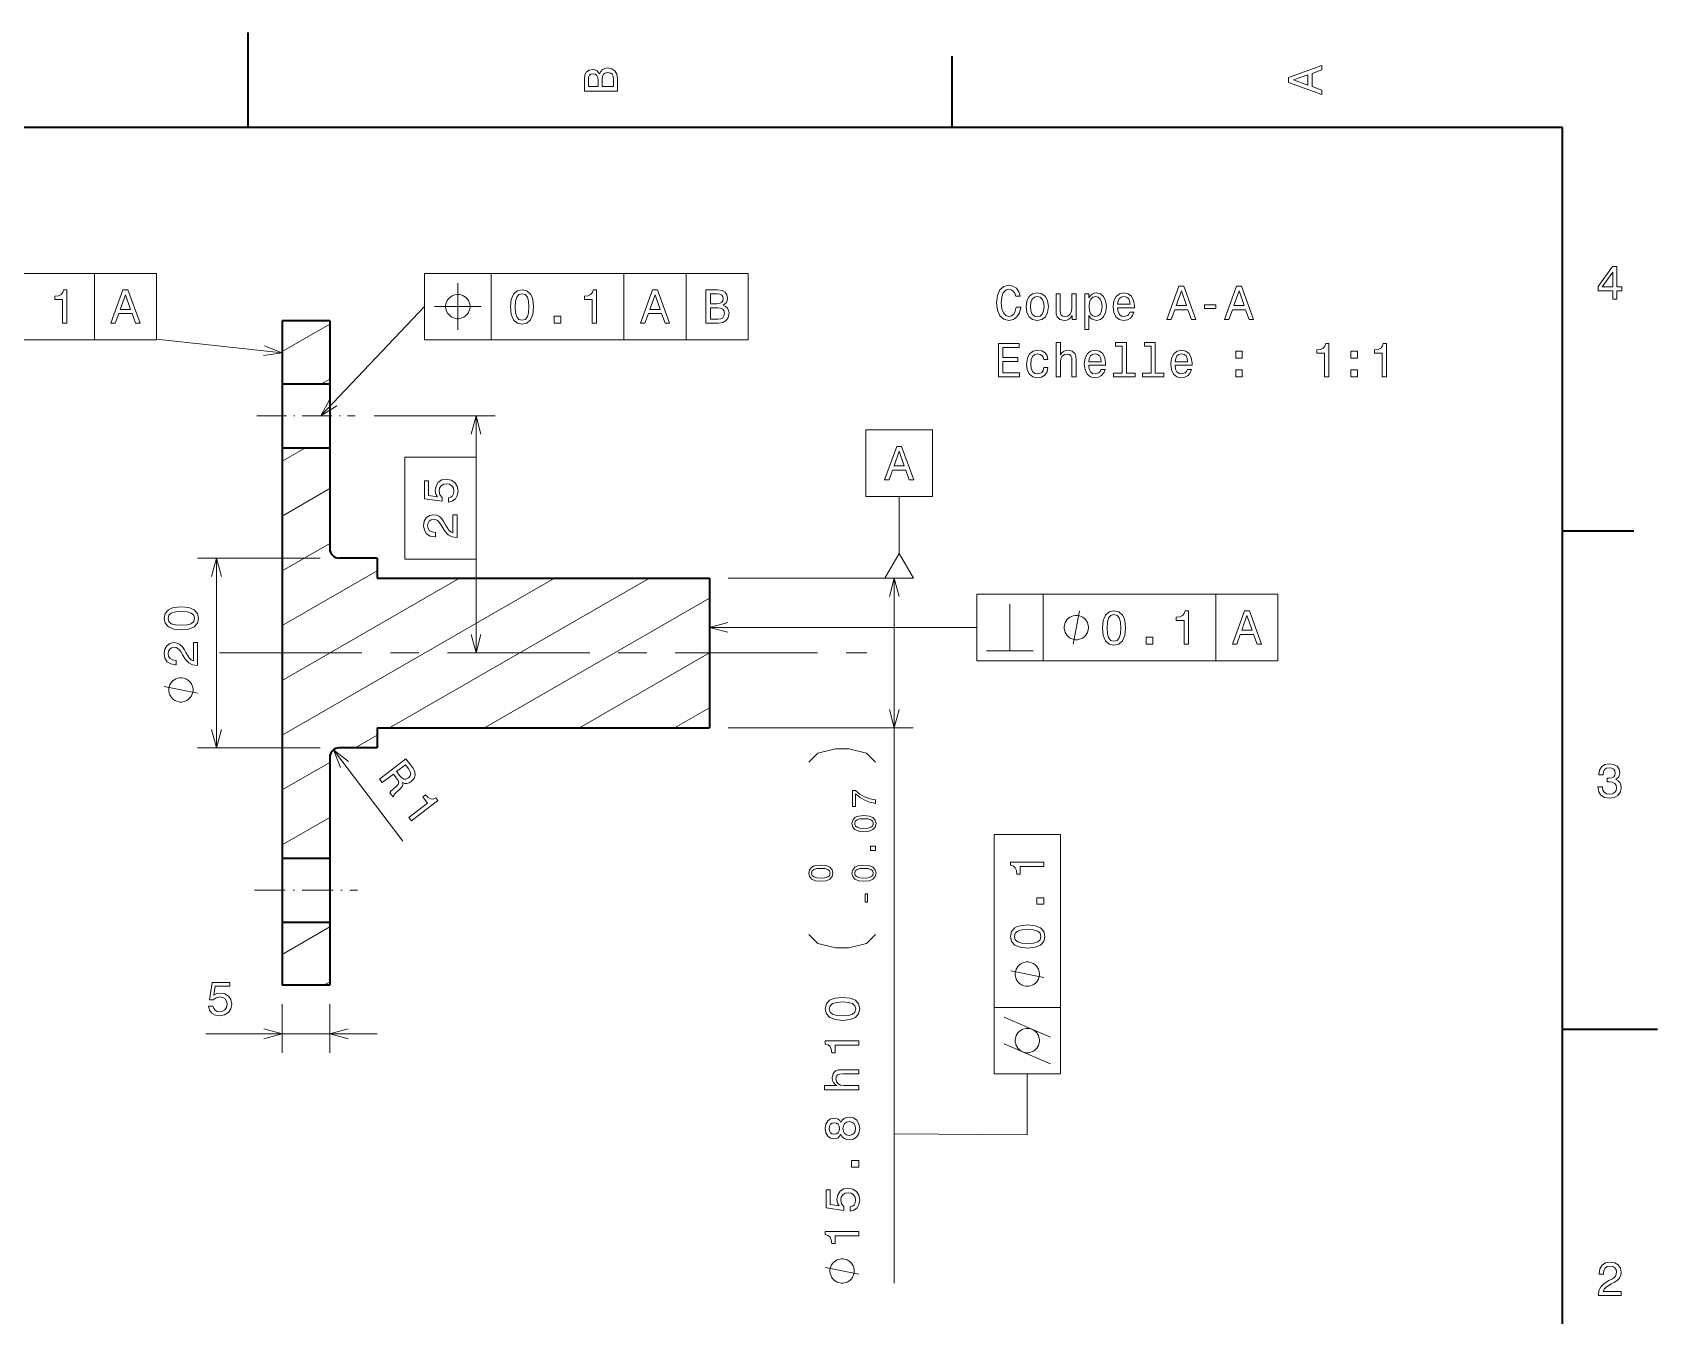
# Model space of a CAD drawing. Extents: x 0 to 297, y 0 to 210.
# Drawn here: x 125.8 to 297, y 74.8 to 210 of the extents above; entities that cross this region are included whole.
import ezdxf

# ---------------------------------------------------------------- set-up
doc = ezdxf.new("R2010")
doc.units = 0
doc.linetypes.add('AXES', pattern=[24, 15, -3, 3, -3])
doc.linetypes.add('DASHDOT', pattern=[18.5, 12, -3, 0.5, -3])

msp = doc.modelspace()

# ---------------------------------------------------------------- linework, layer by layer
at = {"color": 7, "lineweight": 35, "ltscale": 0.25}
for p, q in [((148.5, 200), (148.5, 210)), ((287, 105), (297, 105))]:
    msp.add_line(p, q, dxfattribs=at)
at = {"color": 7, "lineweight": 35, "ltscale": 0.1875}
for p, q in [((222.699997, 200), (222.699997, 207.5)), ((287, 157.5), (294.5, 157.5))]:
    msp.add_line(p, q, dxfattribs=at)
at = {"color": 7, "lineweight": 35}
for p, q in [((287, 200), (10, 200)), ((287, 10), (287, 200)), ((152.100739, 166.246262), (152.100739, 122.996262)), ((162.100739, 152.521255), (197.100739, 152.521255)), ((162.100739, 136.721268), (197.100739, 136.721268))]:
    msp.add_line(p, q, dxfattribs=at)
at = {"color": 7, "lineweight": 13}
for p, q in [((107.100739, 184.621262), (138.844833, 184.621262)), ((167.100739, 184.621262), (201.180847, 184.621262)), ((107.100739, 177.621262), (138.844833, 177.621262)), ((167.100739, 177.621262), (201.180847, 177.621262)), ((145.172302, 134.621262), (145.172302, 154.621262)), ((152.100739, 135.961014), (180.783936, 152.521255)), ((152.100739, 141.734512), (170.783936, 152.521255)), ((163.417542, 136.721268), (190.783936, 152.521255)), ((216.589798, 78.226265), (216.589798, 152.521255)), ((225.267319, 150.804153), (257.011414, 150.804153)), ((173.417542, 136.721268), (197.100739, 150.39476)), ((225.267319, 143.804153), (257.011414, 143.804153)), ((227.100739, 100.285286), (227.100739, 125.493355)), ((234.100739, 100.285286), (234.100739, 125.493355))]:
    msp.add_line(p, q, dxfattribs=at)
at = {"color": 7, "lineweight": 13, "ltscale": 0.175}
for p, q in [((132.308807, 184.621262), (132.308807, 177.621262)), ((138.844833, 184.621262), (138.844833, 177.621262)), ((167.100739, 184.621262), (167.100739, 177.621262)), ((174.100739, 184.621262), (174.100739, 177.621262)), ((188.10881, 184.621262), (188.10881, 177.621262)), ((194.644836, 184.621262), (194.644836, 177.621262)), ((201.180847, 184.621262), (201.180847, 177.621262)), ((225.267319, 150.804153), (225.267319, 143.804153)), ((232.267319, 150.804153), (232.267319, 143.804153)), ((250.475388, 150.804153), (250.475388, 143.804153)), ((257.011414, 150.804153), (257.011414, 143.804153)), ((227.100739, 125.493355), (234.100739, 125.493355)), ((227.100739, 107.285286), (234.100739, 107.285286)), ((227.100739, 100.285286), (234.100739, 100.285286))]:
    msp.add_line(p, q, dxfattribs=at)
at = {"color": 7, "lineweight": 35, "ltscale": 0.125}
for p, q in [((157.100739, 179.621262), (152.100739, 179.621262)), ((152.100739, 172.996262), (157.100739, 172.996262)), ((152.100739, 166.246262), (157.100739, 166.246262)), ((152.100739, 122.996262), (157.100739, 122.996262)), ((152.100739, 116.246262), (157.100739, 116.246262)), ((157.100739, 109.621262), (152.100739, 109.621262))]:
    msp.add_line(p, q, dxfattribs=at)
at = {"color": 7, "lineweight": 35, "ltscale": 0.165625}
for p, q in [((152.100739, 179.621262), (152.100739, 172.996262)), ((157.100739, 179.621262), (157.100739, 172.996262)), ((152.100739, 116.246262), (152.100739, 109.621262)), ((157.100739, 116.246262), (157.100739, 109.621262))]:
    msp.add_line(p, q, dxfattribs=at)
at = {"color": 7, "lineweight": 13, "ltscale": 0.144338}
for p, q in [((152.100739, 176.375519), (157.100739, 179.262283)), ((152.100739, 159.055023), (157.100739, 161.941772)), ((152.100739, 153.281509), (157.100739, 156.168274)), ((152.100739, 130.1875), (157.100739, 133.074249)), ((152.100739, 124.414001), (157.100739, 127.300751)), ((152.100739, 112.866997), (157.100739, 115.753746))]:
    msp.add_line(p, q, dxfattribs=at)
at = {"color": 7, "lineweight": 13, "ltscale": 0.333323}
msp.add_line((152.100739, 176.263977), (138.844833, 177.694824), dxfattribs=at)
at = {"color": 7, "lineweight": 35, "ltscale": 0.158421}
for p, q in [((152.100739, 172.996262), (152.100739, 166.659424)), ((157.100739, 172.996262), (157.100739, 166.659424)), ((152.100739, 122.996262), (152.100739, 116.659424)), ((157.100739, 122.996262), (157.100739, 116.659424))]:
    msp.add_line(p, q, dxfattribs=at)
at = {"color": 7, "lineweight": 13, "ltscale": 0.024626}
msp.add_line((156.247681, 172.996262), (157.100739, 173.48877), dxfattribs=at)
at = {"color": 7, "linetype": 'DASHDOT', "lineweight": 13, "ltscale": 0.258418}
msp.add_line((149.432388, 169.621262), (159.769089, 169.621262), dxfattribs=at)
at = {"color": 7, "lineweight": 13, "ltscale": 0.318733}
msp.add_line((161.769089, 169.621262), (174.518417, 169.621262), dxfattribs=at)
at = {"color": 7, "lineweight": 13, "ltscale": 0.108757}
msp.add_line((172.518417, 165.270981), (172.518417, 169.621262), dxfattribs=at)
at = {"color": 7, "lineweight": 35, "ltscale": 0.010329}
for p, q in [((152.100739, 166.659424), (152.100739, 166.246262)), ((157.100739, 166.659424), (157.100739, 166.246262)), ((152.100739, 116.659424), (152.100739, 116.246262)), ((157.100739, 116.659424), (157.100739, 116.246262))]:
    msp.add_line(p, q, dxfattribs=at)
at = {"color": 7, "lineweight": 13, "ltscale": 0.070887}
msp.add_line((152.100739, 164.828522), (154.556335, 166.246262), dxfattribs=at)
at = {"color": 7, "lineweight": 35, "ltscale": 0.265625}
for p, q in [((157.100739, 166.246262), (157.100739, 155.621262)), ((157.100739, 133.621262), (157.100739, 122.996262))]:
    msp.add_line(p, q, dxfattribs=at)
at = {"color": 7, "lineweight": 13, "ltscale": 0.150048}
msp.add_line((217.100739, 155.119339), (217.100739, 161.121262), dxfattribs=at)
at = {"color": 7, "lineweight": 13, "ltscale": 0.323211}
for p, q in [((156.100739, 154.621262), (143.172302, 154.621262)), ((156.100739, 134.621262), (143.172302, 134.621262))]:
    msp.add_line(p, q, dxfattribs=at)
at = {"color": 7, "lineweight": 35, "ltscale": 0.1}
for p, q in [((162.100739, 154.621262), (158.100739, 154.621262)), ((162.100739, 134.621262), (158.100739, 134.621262))]:
    msp.add_line(p, q, dxfattribs=at)
at = {"color": 7, "lineweight": 35, "ltscale": 0.0525}
for p, q in [((162.100739, 154.621262), (162.100739, 152.521255)), ((162.100739, 136.721268), (162.100739, 134.621262))]:
    msp.add_line(p, q, dxfattribs=at)
at = {"color": 7, "lineweight": 13, "ltscale": 0.246942}
msp.add_line((172.518417, 144.621262), (172.518417, 154.498932), dxfattribs=at)
at = {"color": 7, "lineweight": 13, "ltscale": 0.288675}
msp.add_line((152.100739, 147.508011), (162.100739, 153.281509), dxfattribs=at)
at = {"color": 7, "lineweight": 35, "ltscale": 0.395}
msp.add_line((197.100739, 152.521255), (197.100739, 136.721268), dxfattribs=at)
at = {"color": 7, "lineweight": 13, "ltscale": 0.487226}
for p, q in [((199.100739, 152.521255), (218.589798, 152.521255)), ((199.100739, 136.721268), (218.589798, 136.721268))]:
    msp.add_line(p, q, dxfattribs=at)
at = {"color": 7, "linetype": 'AXES', "lineweight": 13}
msp.add_line((145.502289, 144.621262), (213.699188, 144.621262), dxfattribs=at)
at = {"color": 7, "lineweight": 13, "ltscale": 0.395}
msp.add_line((183.417542, 136.721268), (197.100739, 144.621262), dxfattribs=at)
at = {"color": 7, "lineweight": 13, "ltscale": 0.106325}
msp.add_line((193.417542, 136.721268), (197.100739, 138.847763), dxfattribs=at)
at = {"color": 7, "lineweight": 13, "ltscale": 0.066987}
msp.add_line((159.780228, 134.621262), (162.100739, 135.961014), dxfattribs=at)
at = {"color": 7, "lineweight": 13, "ltscale": 0.301801}
msp.add_line((157.494919, 134.41687), (164.80838, 124.812302), dxfattribs=at)
at = {"color": 7, "linetype": 'DASHDOT', "lineweight": 13, "ltscale": 0.27197}
msp.add_line((149.161331, 119.621262), (160.040146, 119.621262), dxfattribs=at)
at = {"color": 7, "lineweight": 13, "ltscale": 0.017949}
msp.add_line((156.478958, 109.621262), (157.100739, 109.98024), dxfattribs=at)
at = {"color": 7, "lineweight": 13, "ltscale": 0.12817}
for p, q in [((152.100739, 107.621262), (152.100739, 102.494446)), ((157.100739, 107.621262), (157.100739, 102.494446))]:
    msp.add_line(p, q, dxfattribs=at)
at = {"color": 7, "lineweight": 13, "ltscale": 0.450901}
msp.add_line((144.064713, 104.494446), (162.100739, 104.494446), dxfattribs=at)
at = {"color": 7, "lineweight": 13}
for points in [[(185.542007, 205.630417), (185.249496, 205.983429), (185.052811, 206.074219), (184.81073, 206.104477), (184.432495, 206.03891), (184.160156, 205.842224), (183.993729, 205.524506), (183.933212, 205.080704), (183.933212, 203.835022), (187.433212, 203.835022), (187.433212, 205.151306), (187.36261, 205.620331), (187.155838, 205.968307), (186.828018, 206.185165), (186.384216, 206.260818), (186.08667, 206.215424), (185.839554, 206.094391), (185.65799, 205.897705)], [(185.385666, 204.984879), (185.385666, 204.298996), (184.351807, 204.298996), (184.351807, 205.025223), (184.382065, 205.297562), (184.472839, 205.489197), (184.629181, 205.605194), (184.86116, 205.645538), (185.093155, 205.600143), (185.254532, 205.479111), (185.355408, 205.272339)], [(187.014618, 205.095825), (187.014618, 204.298996), (185.809296, 204.298996), (185.809296, 205.050446), (185.844589, 205.368164), (185.9505, 205.595108), (186.132065, 205.731277), (186.394302, 205.776657), (186.671692, 205.731277), (186.863327, 205.605194), (186.979324, 205.393372)], [(261.633209, 203.466858), (261.633209, 203.930847), (260.604401, 204.298996), (260.604401, 205.695969), (261.633209, 206.064133), (261.633209, 206.538193), (258.128174, 205.257217), (258.128174, 204.742798)], [(260.17572, 204.460388), (258.632477, 205), (260.17572, 205.539627)], [(292.277374, 181.916794), (292.731262, 181.916794), (292.731262, 182.784225), (293.23056, 182.784225), (293.23056, 183.187683), (292.731262, 183.187683), (292.731262, 185.341141), (292.272339, 185.341141), (290.739197, 183.228027), (290.739197, 182.784225), (292.277374, 182.784225)], [(229.43576, 181.065781), (229.334885, 180.642151), (229.168457, 180.339554), (228.936478, 180.152954), (228.664139, 180.092438), (228.336334, 180.183228), (228.079132, 180.455551), (227.907654, 180.899353), (227.852173, 181.514633), (227.907654, 182.124863), (228.074081, 182.573715), (228.331284, 182.846039), (228.664139, 182.941864), (228.906219, 182.891434), (229.112991, 182.750229), (229.274368, 182.523285), (229.385315, 182.210602), (229.864426, 182.210602), (229.713135, 182.689713), (229.450882, 183.052811), (229.092819, 183.27977), (228.664139, 183.360458), (228.129562, 183.234375), (227.721054, 182.881348), (227.458801, 182.301376), (227.368027, 181.514633), (227.458801, 180.72789), (227.721054, 180.147919), (228.129562, 179.789856), (228.664139, 179.668808), (229.133163, 179.764633), (229.511398, 180.031921), (229.778687, 180.470688), (229.919907, 181.065781)], [(245.301743, 179.764633), (245.765717, 179.764633), (246.133881, 180.793457), (247.530853, 180.793457), (247.899017, 179.764633), (248.373077, 179.764633), (247.092102, 183.269684), (246.577682, 183.269684)], [(251.373795, 179.764633), (251.837769, 179.764633), (252.205933, 180.793457), (253.602905, 180.793457), (253.971054, 179.764633), (254.445114, 179.764633), (253.164139, 183.269684), (252.649734, 183.269684)], [(291.162842, 183.187683), (292.277374, 184.756134), (292.277374, 183.187683)], [(128.950012, 179.371262), (129.408951, 179.371262), (129.408951, 182.896484), (129.06601, 182.896484), (128.975235, 182.588837), (128.793671, 182.382065), (128.516296, 182.261032), (128.133011, 182.220688), (128.133011, 181.86261), (128.950012, 181.86261)], [(171.884079, 181.121262), (171.884079, 181.23793), (171.825745, 181.471268), (171.76741, 181.646255), (171.709076, 181.762924), (171.592407, 181.937927), (171.417404, 182.11293), (171.242401, 182.229599), (171.125732, 182.287933), (170.950745, 182.346268), (170.717407, 182.404602), (170.600739, 182.404602), (170.48407, 182.404602), (170.250732, 182.346268), (170.075745, 182.287933), (169.959076, 182.229599), (169.784073, 182.11293), (169.60907, 181.937927), (169.492401, 181.762924), (169.434067, 181.646255), (169.375732, 181.471268), (169.317398, 181.23793), (169.317398, 181.121262), (169.317398, 181.004593), (169.375732, 180.771255), (169.434067, 180.596268), (169.492401, 180.479599), (169.60907, 180.304596), (169.784073, 180.129593), (169.959076, 180.012924), (170.075745, 179.95459), (170.250732, 179.896255), (170.48407, 179.837921), (170.600739, 179.837921), (170.717407, 179.837921), (170.950745, 179.896255), (171.125732, 179.95459), (171.242401, 180.012924), (171.417404, 180.129593), (171.592407, 180.304596), (171.709076, 180.479599), (171.76741, 180.596268), (171.825745, 180.771255), (171.884079, 181.004593)], [(230.479706, 181.116211), (230.560394, 180.500946), (230.792389, 180.047058), (231.160538, 179.764633), (231.65477, 179.668808), (232.143967, 179.764633), (232.512115, 180.042007), (232.74411, 180.495895), (232.829849, 181.116211), (232.74411, 181.731491), (232.512115, 182.19043), (232.143967, 182.467804), (231.65477, 182.568665), (231.160538, 182.467804), (230.792389, 182.185379), (230.560394, 181.731491)], [(230.933594, 181.121262), (230.978973, 181.57515), (231.120193, 181.902954), (231.347137, 182.104691), (231.65477, 182.175293), (231.957367, 182.104691), (232.184311, 181.908005), (232.325516, 181.57515), (232.375961, 181.121262), (232.325516, 180.662323), (232.184311, 180.329468), (231.957367, 180.127747), (231.65477, 180.06218), (231.347137, 180.127747), (231.120193, 180.329468), (230.978973, 180.662323)], [(235.734741, 182.472839), (235.290939, 182.472839), (235.290939, 180.909439), (235.240509, 180.546341), (235.094254, 180.284088), (234.86731, 180.122696), (234.569763, 180.072266), (234.332733, 180.11261), (234.181427, 180.233658), (234.095703, 180.44043), (234.075516, 180.732925), (234.075516, 182.472839), (233.631714, 182.472839), (233.631714, 180.692581), (233.646851, 180.334518), (233.742676, 180.036972), (234.035172, 179.764633), (234.504196, 179.668808), (234.756363, 179.704117), (234.973221, 179.794891), (235.159821, 179.951233), (235.311111, 180.178177), (235.311111, 179.764633), (235.734741, 179.764633)], [(237.101456, 182.05426), (237.101456, 182.472839), (236.657654, 182.472839), (236.657654, 178.715637), (237.101456, 178.715637), (237.101456, 180.178177), (237.257797, 179.941147), (237.434311, 179.784805), (237.878113, 179.668808), (238.301743, 179.764633), (238.634598, 180.052094), (238.851456, 180.505981), (238.932144, 181.121262), (238.851456, 181.731491), (238.634598, 182.185379), (238.301743, 182.467804), (237.878113, 182.568665), (237.636047, 182.538406), (237.429276, 182.442581), (237.252762, 182.281204)], [(237.802475, 180.06723), (237.504913, 180.132782), (237.288055, 180.334518), (237.151886, 180.662323), (237.106506, 181.121262), (237.151886, 181.57515), (237.288055, 181.902954), (237.504913, 182.09964), (237.802475, 182.170258), (238.074799, 182.09964), (238.291656, 181.897919), (238.427826, 181.570114), (238.478256, 181.121262), (238.427826, 180.667374), (238.291656, 180.334518), (238.074799, 180.132782)], [(240.107224, 180.990143), (241.882446, 180.990143), (241.887482, 181.196915), (241.806793, 181.776886), (241.584885, 182.210602), (241.231857, 182.472839), (240.762848, 182.568665), (240.303909, 182.467804), (239.950882, 182.185379), (239.723938, 181.726456), (239.64325, 181.121262), (239.718903, 180.500946), (239.945847, 180.047058), (240.293823, 179.764633), (240.747711, 179.668808), (241.141083, 179.734375), (241.463852, 179.905838), (241.700882, 180.178177), (241.837051, 180.54129), (241.398285, 180.54129), (241.30751, 180.339554), (241.176392, 180.188263), (240.803192, 180.06723), (240.515717, 180.122696), (240.298859, 180.29921), (240.157654, 180.586685), (240.107224, 180.975006)], [(240.107224, 181.363342), (240.162704, 181.711319), (240.298859, 181.968521), (240.505646, 182.124863), (240.777969, 182.180344), (241.045258, 182.124863), (241.252029, 181.968521), (241.378113, 181.711319), (241.423508, 181.363342)], [(246.295258, 181.222122), (246.834885, 182.76535), (247.374512, 181.222122)], [(252.36731, 181.222122), (252.906937, 182.76535), (253.446564, 181.222122)], [(249.260681, 180.919525), (250.48114, 180.919525), (250.48114, 181.317947), (249.260681, 181.317947)], [(227.559677, 173.717804), (229.778687, 173.717804), (229.778687, 174.141434), (228.023651, 174.141434), (228.023651, 175.326599), (229.587051, 175.326599), (229.587051, 175.745178), (228.023651, 175.745178), (228.023651, 176.794174), (229.738342, 176.794174), (229.738342, 177.217804), (227.559677, 177.217804)], [(232.335602, 175.52832), (232.774368, 175.52832), (232.683594, 175.931778), (232.466736, 176.249512), (232.12883, 176.446198), (231.690079, 176.521835), (231.205933, 176.420975), (230.837769, 176.13855), (230.605789, 175.679626), (230.525085, 175.064346), (230.600739, 174.454117), (230.827682, 174.000229), (231.18576, 173.717804), (231.674942, 173.621979), (232.108658, 173.697632), (232.446564, 173.909439), (232.678543, 174.242294), (232.779419, 174.686096), (232.355789, 174.686096), (232.280136, 174.403687), (232.138916, 174.191864), (231.937195, 174.060745), (231.690079, 174.020401), (231.382446, 174.085953), (231.160538, 174.287689), (231.024368, 174.615494), (230.978973, 175.079468), (231.024368, 175.533371), (231.165573, 175.861176), (231.392532, 176.062912), (231.690079, 176.133514), (231.952316, 176.08812), (232.149017, 175.972122), (232.280136, 175.780487)], [(233.646851, 173.717804), (234.090652, 173.717804), (234.090652, 175.281204), (234.136047, 175.639267), (234.282288, 175.90152), (234.509247, 176.062912), (234.811829, 176.123428), (235.053909, 176.072998), (235.2052, 175.936829), (235.280853, 175.709885), (235.306076, 175.407288), (235.306076, 173.717804), (235.749878, 173.717804), (235.749878, 175.498062), (235.729706, 175.85614), (235.638916, 176.153687), (235.34137, 176.42601), (234.877396, 176.521835), (234.625229, 176.486542), (234.408371, 176.390717), (234.226822, 176.23941), (234.090652, 176.032639), (234.090652, 177.338837), (233.646851, 177.338837)], [(237.071198, 174.943314), (238.84642, 174.943314), (238.851456, 175.150085), (238.770767, 175.730057), (238.548859, 176.163773), (238.195847, 176.42601), (237.726822, 176.521835), (237.267883, 176.420975), (236.914856, 176.13855), (236.687912, 175.679626), (236.607224, 175.074432), (236.682877, 174.454117), (236.909821, 174.000229), (237.257797, 173.717804), (237.711685, 173.621979), (238.105057, 173.687546), (238.427826, 173.859009), (238.664856, 174.131348), (238.801025, 174.494461), (238.362274, 174.494461), (238.271484, 174.292725), (238.140366, 174.141434), (237.767166, 174.020401), (237.479706, 174.075867), (237.262848, 174.25238), (237.121628, 174.539856), (237.071198, 174.928177)], [(240.601456, 176.965637), (240.601456, 174.091003), (239.688629, 174.091003), (239.688629, 173.717804), (241.953049, 173.717804), (241.953049, 174.091003), (241.045258, 174.091003), (241.045258, 177.338837), (239.905487, 177.338837), (239.905487, 176.965637)], [(243.637482, 176.965637), (243.637482, 174.091003), (242.724655, 174.091003), (242.724655, 173.717804), (244.989075, 173.717804), (244.989075, 174.091003), (244.081284, 174.091003), (244.081284, 177.338837), (242.941513, 177.338837), (242.941513, 176.965637)], [(246.179276, 174.943314), (247.954483, 174.943314), (247.959534, 175.150085), (247.878845, 175.730057), (247.656937, 176.163773), (247.303909, 176.42601), (246.834885, 176.521835), (246.375961, 176.420975), (246.022934, 176.13855), (245.79599, 175.679626), (245.715286, 175.074432), (245.790939, 174.454117), (246.017883, 174.000229), (246.365875, 173.717804), (246.819763, 173.621979), (247.213135, 173.687546), (247.535904, 173.859009), (247.772934, 174.131348), (247.909088, 174.494461), (247.470337, 174.494461), (247.379562, 174.292725), (247.248428, 174.141434), (246.875229, 174.020401), (246.587769, 174.075867), (246.370911, 174.25238), (246.229706, 174.539856), (246.179276, 174.928177)], [(252.55896, 175.674576), (253.254913, 175.674576), (253.254913, 176.42601), (252.55896, 176.42601)], [(261.924225, 173.717804), (262.383148, 173.717804), (262.383148, 177.243027), (262.040222, 177.243027), (261.949432, 176.935379), (261.767883, 176.728607), (261.490509, 176.607574), (261.107208, 176.56723), (261.107208, 176.209152), (261.924225, 176.209152)], [(264.703033, 175.674576), (265.399017, 175.674576), (265.399017, 176.42601), (264.703033, 176.42601)], [(267.996277, 173.717804), (268.4552, 173.717804), (268.4552, 177.243027), (268.112274, 177.243027), (268.021484, 176.935379), (267.839935, 176.728607), (267.562561, 176.607574), (267.17926, 176.56723), (267.17926, 176.209152), (267.996277, 176.209152)], [(237.071198, 175.316513), (237.126678, 175.66449), (237.262848, 175.921692), (237.46962, 176.078033), (237.741943, 176.133514), (238.009247, 176.078033), (238.216019, 175.921692), (238.342087, 175.66449), (238.387482, 175.316513)], [(246.179276, 175.316513), (246.234741, 175.66449), (246.370911, 175.921692), (246.577682, 176.078033), (246.850021, 176.133514), (247.11731, 176.078033), (247.324081, 175.921692), (247.450165, 175.66449), (247.495544, 175.316513)], [(252.55896, 173.717804), (253.254913, 173.717804), (253.254913, 174.469238), (252.55896, 174.469238)], [(264.703033, 173.717804), (265.399017, 173.717804), (265.399017, 174.469238), (264.703033, 174.469238)], [(213.600739, 168.121262), (213.600739, 161.121262), (220.600739, 161.121262), (220.600739, 168.121262)], [(215.567596, 162.871262), (216.03157, 162.871262), (216.399734, 163.900085), (217.796707, 163.900085), (218.164856, 162.871262), (218.638916, 162.871262), (217.357941, 166.376312), (216.843536, 166.376312)], [(165.018417, 154.498932), (172.518417, 154.498932), (172.518417, 165.270981), (165.018417, 165.270981)], [(216.561111, 164.328751), (217.100739, 165.871979), (217.640366, 164.328751)], [(169.605591, 160.502243), (170.019135, 160.61319), (170.341904, 160.860306), (170.543625, 161.223419), (170.619278, 161.687408), (170.528503, 162.196762), (170.281387, 162.595184), (169.888016, 162.847351), (169.383682, 162.943161), (168.914673, 162.857422), (168.546509, 162.615356), (168.309479, 162.237106), (168.22374, 161.747925), (168.284271, 161.369675), (168.450684, 161.077164), (167.507599, 161.218384), (167.507599, 162.751526), (167.094055, 162.751526), (167.094055, 160.880478), (168.949966, 160.603104), (168.949966, 161.006561), (168.712936, 161.299072), (168.627197, 161.672272), (168.682678, 161.995041), (168.844055, 162.242157), (169.091187, 162.398499), (169.408905, 162.453979), (169.726624, 162.398499), (169.97374, 162.237106), (170.130081, 161.98999), (170.185562, 161.672272), (170.150253, 161.404984), (170.034271, 161.198212), (169.852707, 161.046906), (169.605591, 160.971268)], [(170.518417, 156.786392), (170.518417, 159.192017), (170.084702, 159.192017), (170.084702, 157.29071), (169.847656, 157.396622), (169.65097, 157.578186), (169.292908, 158.13797), (169.141617, 158.435532), (168.924759, 158.768387), (168.672592, 159.005417), (168.375046, 159.141586), (168.03714, 159.192017), (167.61351, 159.106277), (167.280655, 158.869247), (167.068848, 158.506134), (166.993195, 158.037109), (167.078934, 157.552963), (167.315964, 157.184814), (167.694214, 156.947769), (168.193481, 156.867081), (168.264099, 156.867081), (168.264099, 157.326019), (168.22374, 157.326019), (167.880798, 157.371399), (167.628647, 157.507568), (167.467255, 157.724426), (167.411789, 158.011902), (167.462219, 158.304398), (167.588303, 158.521255), (167.784988, 158.662476), (168.032104, 158.712906), (168.264099, 158.677597), (168.460785, 158.581787), (168.632248, 158.420395), (168.783539, 158.198502), (168.944931, 157.90094), (169.257599, 157.406708), (169.590454, 157.058731), (169.993912, 156.851959), (170.503281, 156.786392)], [(218.600739, 152.521255), (217.100739, 155.119339), (215.600739, 152.521255)], [(141.462646, 147.05719), (142.254425, 147.132843), (142.819275, 147.369873), (143.162201, 147.748108), (143.273163, 148.272614), (143.162201, 148.792053), (142.819275, 149.170303), (142.254425, 149.402283), (141.462646, 149.482986), (140.675903, 149.402283), (140.36322, 149.306473), (140.106018, 149.170303), (139.763077, 148.792053), (139.647079, 148.272614), (139.763077, 147.748108), (140.111053, 147.369873), (140.675903, 147.132843)], [(141.462646, 147.541336), (140.852417, 147.58168), (140.413651, 147.707764), (140.156448, 147.934708), (140.065674, 148.272614), (140.156448, 148.605453), (140.413651, 148.832397), (140.852417, 148.958481), (141.462646, 148.998825), (142.077911, 148.958481), (142.516678, 148.832397), (142.77388, 148.605453), (142.859619, 148.272614), (142.77388, 147.934708), (142.516678, 147.707764), (142.077911, 147.58168)], [(238.519913, 147.263809), (238.595566, 146.472015), (238.832596, 145.907181), (239.210831, 145.56424), (239.735336, 145.453293), (240.254776, 145.56424), (240.633026, 145.907181), (240.865021, 146.472015), (240.945709, 147.263809), (240.865021, 148.050552), (240.769196, 148.363235), (240.633026, 148.620438), (240.254776, 148.963379), (239.735336, 149.079376), (239.210831, 148.963379), (238.832596, 148.615387), (238.595566, 148.050552)], [(247.116592, 145.554153), (247.575531, 145.554153), (247.575531, 149.079376), (247.23259, 149.079376), (247.141815, 148.771729), (246.960251, 148.564957), (246.682877, 148.443924), (246.299591, 148.40358), (246.299591, 148.045502), (247.116592, 148.045502)], [(237.050659, 147.304153), (237.050659, 147.420822), (236.992325, 147.65416), (236.93399, 147.829147), (236.875656, 147.945816), (236.758987, 148.120819), (236.583984, 148.295822), (236.408981, 148.412491), (236.292313, 148.470825), (236.117325, 148.52916), (235.883987, 148.587494), (235.767319, 148.587494), (235.65065, 148.587494), (235.417313, 148.52916), (235.242325, 148.470825), (235.125656, 148.412491), (234.950653, 148.295822), (234.77565, 148.120819), (234.658981, 147.945816), (234.600647, 147.829147), (234.542313, 147.65416), (234.483978, 147.420822), (234.483978, 147.304153), (234.483978, 147.187485), (234.542313, 146.954147), (234.600647, 146.77916), (234.658981, 146.662491), (234.77565, 146.487488), (234.950653, 146.312485), (235.125656, 146.195816), (235.242325, 146.137482), (235.417313, 146.079147), (235.65065, 146.020813), (235.767319, 146.020813), (235.883987, 146.020813), (236.117325, 146.079147), (236.292313, 146.137482), (236.408981, 146.195816), (236.583984, 146.312485), (236.758987, 146.487488), (236.875656, 146.662491), (236.93399, 146.77916), (236.992325, 146.954147), (237.050659, 147.187485)], [(239.004059, 147.263809), (239.044403, 147.874039), (239.170486, 148.312805), (239.39743, 148.570007), (239.735336, 148.660782), (240.068176, 148.570007), (240.295135, 148.312805), (240.421204, 147.874039), (240.461548, 147.263809), (240.421204, 146.648529), (240.295135, 146.209778), (240.068176, 145.952576), (239.735336, 145.866837), (239.39743, 145.952576), (239.170486, 146.209778), (239.044403, 146.648529)], [(143.172302, 143.30603), (143.172302, 145.711655), (142.738586, 145.711655), (142.738586, 143.810364), (142.501541, 143.91626), (142.304855, 144.097824), (141.946793, 144.657623), (141.795502, 144.95517), (141.578644, 145.288025), (141.326477, 145.525055), (141.028931, 145.661224), (140.691025, 145.711655), (140.267395, 145.625916), (139.93454, 145.388885), (139.722733, 145.025772), (139.647079, 144.556763), (139.732819, 144.072601), (139.969849, 143.704453), (140.348083, 143.467422), (140.847366, 143.386734), (140.917969, 143.386734), (140.917969, 143.845657), (140.877625, 143.845657), (140.534683, 143.891052), (140.282532, 144.027222), (140.12114, 144.24408), (140.065674, 144.53154), (140.116104, 144.824051), (140.242188, 145.040909), (140.438873, 145.182114), (140.685974, 145.232544), (140.917969, 145.19725), (141.114655, 145.101425), (141.286133, 144.940048), (141.437424, 144.71814), (141.598816, 144.420593), (141.911484, 143.926346), (142.244339, 143.578369), (142.647797, 143.371597), (143.157166, 143.30603)], [(243.123367, 145.554153), (243.819336, 145.554153), (243.819336, 146.305588), (243.123367, 146.305588)], [(141.422302, 142.01857), (141.305634, 142.01857), (141.072296, 141.960236), (140.897293, 141.901901), (140.780624, 141.843567), (140.605621, 141.726898), (140.430634, 141.55191), (140.313965, 141.376907), (140.25563, 141.260239), (140.197296, 141.085236), (140.138962, 140.851898), (140.138962, 140.735245), (140.138962, 140.618576), (140.197296, 140.385239), (140.25563, 140.210236), (140.313965, 140.093567), (140.430634, 139.918579), (140.605621, 139.743576), (140.780624, 139.626907), (140.897293, 139.568573), (141.072296, 139.510239), (141.305634, 139.451904), (141.422302, 139.451904), (141.538956, 139.451904), (141.772293, 139.510239), (141.947296, 139.568573), (142.063965, 139.626907), (142.238953, 139.743576), (142.413956, 139.918579), (142.530624, 140.093567), (142.588959, 140.210236), (142.647293, 140.385239), (142.705627, 140.618576), (142.705627, 140.735245), (142.705627, 140.851898), (142.647293, 141.085236), (142.588959, 141.260239), (142.530624, 141.376907), (142.413956, 141.55191), (142.238953, 141.726898), (142.063965, 141.843567), (141.947296, 141.901901), (141.772293, 141.960236), (141.538956, 142.01857)], [(162.353516, 131.337509), (162.637665, 130.964355), (163.813293, 131.859558), (164.103546, 131.478378), (164.305389, 131.188339), (164.383636, 130.969025), (164.324554, 130.771896), (164.118378, 130.551514), (163.772537, 130.25647), (163.554138, 130.052139), (163.450363, 129.897064), (163.771179, 129.475754), (163.847412, 129.533798), (163.889481, 129.711639), (164.073685, 129.902618), (164.501694, 130.272888), (164.782776, 130.594696), (164.816833, 130.766418), (164.783081, 130.968903), (165.0056, 130.884796), (165.231583, 130.879379), (165.46312, 130.941589), (165.694107, 131.079437), (165.988373, 131.392258), (166.118958, 131.745239), (166.069778, 132.12616), (165.846954, 132.526993), (165.138138, 133.45787)], [(165.426468, 132.371613), (165.58876, 132.108536), (165.643906, 131.877945), (165.585968, 131.662674), (165.392776, 131.458527), (165.129501, 131.321442), (164.906586, 131.322845), (164.693817, 131.452423), (164.481262, 131.689926), (164.154358, 132.119247), (165.081223, 132.825027)], [(290.729126, 130.51622), (290.729126, 130.480911), (290.809814, 129.996765), (291.046844, 129.633652), (291.420044, 129.401657), (291.914276, 129.315933), (292.438782, 129.401657), (292.832153, 129.623566), (293.08429, 129.976593), (293.175079, 130.430481), (293.134735, 130.728027), (293.023773, 130.970108), (292.842224, 131.156708), (292.600159, 131.292877), (292.927948, 131.565216), (293.043945, 131.998932), (292.968292, 132.392303), (292.751434, 132.68985), (292.398407, 132.87645), (291.914276, 132.942017), (291.460388, 132.861313), (291.112396, 132.63942), (290.885468, 132.286392), (290.809814, 131.817368), (290.809814, 131.782074), (291.258636, 131.782074), (291.299011, 132.104828), (291.430115, 132.336823), (291.641937, 132.478027), (291.939484, 132.528473), (292.201721, 132.488113), (292.393372, 132.382217), (292.509369, 132.210739), (292.554749, 131.97876), (292.509369, 131.731628), (292.388336, 131.565216), (292.176514, 131.46434), (291.889069, 131.434082), (291.692383, 131.439133), (291.692383, 131.04071), (291.939484, 131.050797), (292.257202, 131.005417), (292.494232, 130.884369), (292.635468, 130.687683), (292.685883, 130.430481), (292.630402, 130.13797), (292.484161, 129.921112), (292.252167, 129.784943), (291.944519, 129.739563), (291.626801, 129.789993), (291.394806, 129.941284), (291.248566, 130.183365), (291.193085, 130.51622)], [(214.589798, 128.777863), (214.589798, 129.134415), (214.007309, 129.250916), (213.463638, 129.455673), (212.958817, 129.745148), (212.485764, 130.122894), (212.192749, 130.122894), (212.192749, 128.442474), (212.514008, 128.442474), (212.514008, 129.783981), (212.990585, 129.39566), (213.488358, 129.102646), (214.017899, 128.897888)], [(165.424957, 127.303894), (165.702972, 126.938766), (168.50766, 129.074402), (168.299896, 129.347244), (168.000137, 129.233093), (167.725647, 129.252274), (167.461304, 129.399628), (167.197006, 129.68013), (166.912125, 129.463211), (167.407074, 128.813202)], [(213.393036, 125.802551), (213.947296, 125.855507), (214.342682, 126.021431), (214.582733, 126.286201), (214.6604, 126.653351), (214.582733, 127.016968), (214.342682, 127.281738), (213.947296, 127.444122), (213.393036, 127.50061), (212.842316, 127.444122), (212.623444, 127.377052), (212.443405, 127.281738), (212.203339, 127.016968), (212.122147, 126.653351), (212.203339, 126.286201), (212.44693, 126.021431), (212.842316, 125.855507)], [(213.393036, 126.141464), (212.965881, 126.169701), (212.658737, 126.257957), (212.478699, 126.416824), (212.415161, 126.653351), (212.478699, 126.886345), (212.658737, 127.045212), (212.965881, 127.133461), (213.393036, 127.161705), (213.82373, 127.133461), (214.130859, 127.045212), (214.310913, 126.886345), (214.370926, 126.653351), (214.310913, 126.416824), (214.130859, 126.257957), (213.82373, 126.169701)], [(214.589798, 123.79454), (214.589798, 124.281723), (214.063782, 124.281723), (214.063782, 123.79454)], [(208.843033, 120.572128), (209.397293, 120.625076), (209.792679, 120.791), (210.03273, 121.055771), (210.110397, 121.42292), (210.03273, 121.786537), (209.792679, 122.0513), (209.397293, 122.213699), (208.843033, 122.27018), (208.292313, 122.213699), (208.073441, 122.146622), (207.893402, 122.0513), (207.653336, 121.786537), (207.572144, 121.42292), (207.653336, 121.055771), (207.896927, 120.791), (208.292313, 120.625076)], [(208.843033, 120.911026), (208.415878, 120.93927), (208.108749, 121.027527), (207.928696, 121.186386), (207.865158, 121.42292), (207.928696, 121.655914), (208.108749, 121.814774), (208.415878, 121.90303), (208.843033, 121.931274), (209.273727, 121.90303), (209.580856, 121.814774), (209.76091, 121.655914), (209.820923, 121.42292), (209.76091, 121.186386), (209.580856, 121.027527), (209.273727, 120.93927)], [(213.393036, 120.572128), (213.947296, 120.625076), (214.342682, 120.791), (214.582733, 121.055771), (214.6604, 121.42292), (214.582733, 121.786537), (214.342682, 122.0513), (213.947296, 122.213699), (213.393036, 122.27018), (212.842316, 122.213699), (212.623444, 122.146622), (212.443405, 122.0513), (212.203339, 121.786537), (212.122147, 121.42292), (212.203339, 121.055771), (212.44693, 120.791), (212.842316, 120.625076)], [(213.393036, 120.911026), (212.965881, 120.93927), (212.658737, 121.027527), (212.478699, 121.186386), (212.415161, 121.42292), (212.478699, 121.655914), (212.658737, 121.814774), (212.965881, 121.90303), (213.393036, 121.931274), (213.82373, 121.90303), (214.130859, 121.814774), (214.310913, 121.655914), (214.370926, 121.42292), (214.310913, 121.186386), (214.130859, 121.027527), (213.82373, 120.93927)], [(232.350739, 122.134567), (232.350739, 122.593498), (228.825516, 122.593498), (228.825516, 122.250557), (229.133163, 122.159782), (229.339935, 121.978226), (229.460968, 121.700844), (229.501312, 121.317558), (229.85939, 121.317558), (229.85939, 122.134567)], [(213.781372, 118.380539), (213.781372, 119.234863), (213.502472, 119.234863), (213.502472, 118.380539)], [(232.350739, 118.141335), (232.350739, 118.837303), (231.599304, 118.837303), (231.599304, 118.141335)], [(230.641083, 113.53788), (231.432877, 113.613525), (231.997711, 113.850563), (232.340652, 114.228798), (232.451599, 114.753296), (232.340652, 115.272751), (231.997711, 115.650993), (231.432877, 115.88298), (230.641083, 115.963669), (229.85434, 115.88298), (229.541656, 115.787155), (229.284454, 115.650993), (228.941513, 115.272751), (228.825516, 114.753296), (228.941513, 114.228798), (229.289505, 113.850563), (229.85434, 113.613525)], [(230.641083, 114.022026), (230.030853, 114.062378), (229.592087, 114.188454), (229.334885, 114.415398), (229.24411, 114.753296), (229.334885, 115.086151), (229.592087, 115.313095), (230.030853, 115.439178), (230.641083, 115.479523), (231.256363, 115.439178), (231.695114, 115.313095), (231.952316, 115.086151), (232.038055, 114.753296), (231.952316, 114.415398), (231.695114, 114.188454), (231.256363, 114.062378)], [(230.600739, 112.068619), (230.48407, 112.068619), (230.250732, 112.010284), (230.075745, 111.95195), (229.959076, 111.893616), (229.784073, 111.776955), (229.60907, 111.601952), (229.492401, 111.426956), (229.434067, 111.310287), (229.375732, 111.135284), (229.317398, 110.901955), (229.317398, 110.785286), (229.317398, 110.668617), (229.375732, 110.435287), (229.434067, 110.260284), (229.492401, 110.143616), (229.60907, 109.96862), (229.784073, 109.793617), (229.959076, 109.676956), (230.075745, 109.618622), (230.250732, 109.560287), (230.48407, 109.501953), (230.600739, 109.501953), (230.717407, 109.501953), (230.950745, 109.560287), (231.125732, 109.618622), (231.242401, 109.676956), (231.417404, 109.793617), (231.592407, 109.96862), (231.709076, 110.143616), (231.76741, 110.260284), (231.825745, 110.435287), (231.884079, 110.668617), (231.884079, 110.785286), (231.884079, 110.901955), (231.825745, 111.135284), (231.76741, 111.310287), (231.709076, 111.426956), (231.592407, 111.601952), (231.417404, 111.776955), (231.242401, 111.893616), (231.125732, 111.95195), (230.950745, 112.010284), (230.717407, 112.068619)], [(144.332001, 107.407272), (144.442963, 106.993729), (144.690063, 106.670959), (145.053192, 106.469238), (145.517166, 106.393585), (146.02652, 106.48436), (146.424942, 106.731476), (146.677109, 107.124847), (146.772919, 107.629181), (146.687195, 108.09819), (146.445114, 108.466354), (146.066879, 108.703384), (145.577682, 108.789124), (145.199432, 108.7286), (144.906937, 108.562172), (145.048141, 109.505257), (146.581284, 109.505257), (146.581284, 109.9188), (144.710251, 109.9188), (144.432861, 108.062897), (144.836334, 108.062897), (145.12883, 108.299927), (145.502029, 108.385658), (145.824799, 108.330185), (146.071915, 108.1688), (146.228256, 107.921684), (146.283737, 107.603958), (146.228256, 107.28624), (146.066879, 107.039124), (145.819763, 106.882782), (145.502029, 106.827301), (145.234741, 106.86261), (145.027969, 106.9786), (144.876678, 107.160156), (144.801025, 107.407272)], [(211.130142, 105.911667), (211.921921, 105.987312), (212.486771, 106.224342), (212.829712, 106.602585), (212.940659, 107.127083), (212.829712, 107.64653), (212.486771, 108.02478), (211.921921, 108.25676), (211.130142, 108.337456), (210.343399, 108.25676), (210.030716, 108.160942), (209.773514, 108.02478), (209.430573, 107.64653), (209.314575, 107.127083), (209.430573, 106.602585), (209.778549, 106.224342), (210.343399, 105.987312)], [(211.130142, 106.395813), (210.519913, 106.436157), (210.081146, 106.562241), (209.823944, 106.789185), (209.73317, 107.127083), (209.823944, 107.45993), (210.081146, 107.686874), (210.519913, 107.812958), (211.130142, 107.853302), (211.745422, 107.812958), (212.184174, 107.686874), (212.441376, 107.45993), (212.527115, 107.127083), (212.441376, 106.789185), (212.184174, 106.562241), (211.745422, 106.436157)], [(230.600739, 105.068619), (230.48407, 105.068619), (230.250732, 105.010284), (230.075745, 104.95195), (229.959076, 104.893616), (229.784073, 104.776955), (229.60907, 104.601952), (229.492401, 104.426956), (229.434067, 104.310287), (229.375732, 104.135284), (229.317398, 103.901955), (229.317398, 103.785286), (229.317398, 103.668617), (229.375732, 103.435287), (229.434067, 103.260284), (229.492401, 103.143616), (229.60907, 102.96862), (229.784073, 102.793617), (229.959076, 102.676956), (230.075745, 102.618622), (230.250732, 102.560287), (230.48407, 102.501953), (230.600739, 102.501953), (230.717407, 102.501953), (230.950745, 102.560287), (231.125732, 102.618622), (231.242401, 102.676956), (231.417404, 102.793617), (231.592407, 102.96862), (231.709076, 103.143616), (231.76741, 103.260284), (231.825745, 103.435287), (231.884079, 103.668617), (231.884079, 103.785286), (231.884079, 103.901955), (231.825745, 104.135284), (231.76741, 104.310287), (231.709076, 104.426956), (231.592407, 104.601952), (231.417404, 104.776955), (231.242401, 104.893616), (231.125732, 104.95195), (230.950745, 105.010284), (230.717407, 105.068619)], [(212.839798, 103.300278), (212.839798, 103.759216), (209.314575, 103.759216), (209.314575, 103.416275), (209.622223, 103.3255), (209.828995, 103.143936), (209.950027, 102.866562), (209.990372, 102.483276), (210.348434, 102.483276), (210.348434, 103.300278)], [(212.839798, 98.611084), (212.839798, 99.054886), (211.276398, 99.054886), (210.91832, 99.100281), (210.656082, 99.246536), (210.49469, 99.47348), (210.434174, 99.776077), (210.484604, 100.018143), (210.620773, 100.169449), (210.847717, 100.245094), (211.150314, 100.270309), (212.839798, 100.270309), (212.839798, 100.714111), (211.05954, 100.714111), (210.701462, 100.693939), (210.403915, 100.603165), (210.131577, 100.305611), (210.035767, 99.841637), (210.07106, 99.589478), (210.166885, 99.37262), (210.318176, 99.191055), (210.524948, 99.054886), (209.21875, 99.054886), (209.21875, 98.611084)], [(210.953629, 93.893646), (211.094833, 93.636444), (211.291519, 93.45993), (211.538635, 93.348984), (211.836197, 93.313675), (212.285034, 93.394371), (212.633026, 93.626358), (212.854919, 94.004601), (212.940659, 94.519012), (212.854919, 95.028381), (212.633026, 95.406616), (212.285034, 95.638611), (211.836197, 95.724342), (211.538635, 95.683998), (211.291519, 95.578094), (211.094833, 95.39653), (210.953629, 95.144371), (210.832596, 95.3461), (210.666168, 95.487312), (210.464432, 95.573044), (210.217316, 95.603302), (209.859253, 95.522614), (209.571777, 95.310799), (209.385178, 94.967857), (209.314575, 94.519012), (209.385178, 94.065125), (209.571777, 93.722183), (209.859253, 93.505325), (210.217316, 93.429672), (210.464432, 93.454895), (210.666168, 93.540627)], [(210.25766, 93.908783), (210.035767, 93.949127), (209.864288, 94.07016), (209.758377, 94.26181), (209.718033, 94.519012), (209.758377, 94.771172), (209.864288, 94.962814), (210.035767, 95.083847), (210.25766, 95.129242), (210.484604, 95.083847), (210.661118, 94.962814), (210.777115, 94.771172), (210.812424, 94.519012), (210.772064, 94.26181), (210.661118, 94.07016), (210.484604, 93.949127)], [(211.826111, 93.797829), (211.558807, 93.843216), (211.357086, 93.989471), (211.225967, 94.216415), (211.180573, 94.519012), (211.225967, 94.816559), (211.357086, 95.043503), (211.558807, 95.189758), (211.826111, 95.240189), (212.113571, 95.189758), (212.330429, 95.043503), (212.471634, 94.816559), (212.517029, 94.519012), (212.471634, 94.216415), (212.330429, 93.989471), (212.113571, 93.843216)], [(212.839798, 90.435005), (212.839798, 91.130966), (212.088348, 91.130966), (212.088348, 90.435005)], [(211.926971, 85.796249), (212.340515, 85.907196), (212.663284, 86.154312), (212.865005, 86.517426), (212.940659, 86.9814), (212.849884, 87.490768), (212.602768, 87.889183), (212.209396, 88.141342), (211.705063, 88.237167), (211.236053, 88.151428), (210.867889, 87.909355), (210.630859, 87.531113), (210.54512, 87.041924), (210.605652, 86.663681), (210.772064, 86.37117), (209.828995, 86.512383), (209.828995, 88.045525), (209.415436, 88.045525), (209.415436, 86.174484), (211.271347, 85.89711), (211.271347, 86.300568), (211.034317, 86.593079), (210.948578, 86.966278), (211.004059, 87.28904), (211.165436, 87.536163), (211.412567, 87.692497), (211.730286, 87.747971), (212.048004, 87.692497), (212.29512, 87.531113), (212.451462, 87.283997), (212.506943, 86.966278), (212.471634, 86.698982), (212.355652, 86.49221), (212.174088, 86.340912), (211.926971, 86.265266)], [(212.839798, 83.220169), (212.839798, 83.679092), (209.314575, 83.679092), (209.314575, 83.336159), (209.622223, 83.245377), (209.828995, 83.063828), (209.950027, 82.786446), (209.990372, 82.40316), (210.348434, 82.40316), (210.348434, 83.220169)], [(211.089798, 80.792931), (210.973129, 80.792931), (210.739792, 80.734596), (210.564789, 80.67627), (210.448135, 80.617928), (210.273132, 80.501266), (210.098129, 80.326263), (209.981461, 80.151268), (209.923126, 80.034599), (209.864792, 79.859596), (209.806458, 79.626266), (209.806458, 79.509598), (209.806458, 79.392929), (209.864792, 79.159599), (209.923126, 78.984596), (209.981461, 78.867928), (210.098129, 78.692932), (210.273132, 78.517929), (210.448135, 78.401268), (210.564789, 78.342934), (210.739792, 78.284599), (210.973129, 78.226265), (211.089798, 78.226265), (211.206467, 78.226265), (211.439789, 78.284599), (211.614792, 78.342934), (211.731461, 78.401268), (211.906464, 78.517929), (212.081467, 78.692932), (212.198135, 78.867928), (212.25647, 78.984596), (212.314789, 79.159599), (212.373123, 79.392929), (212.373123, 79.509598), (212.373123, 79.626266), (212.314789, 79.859596), (212.25647, 80.034599), (212.198135, 80.151268), (212.081467, 80.326263), (211.906464, 80.501266), (211.731461, 80.617928), (211.614792, 80.67627), (211.439789, 80.734596), (211.206467, 80.792931)], [(290.76947, 76.916786), (293.175079, 76.916786), (293.175079, 77.350502), (291.273773, 77.350502), (291.3797, 77.587532), (291.561249, 77.784218), (292.121033, 78.142288), (292.418579, 78.293587), (292.751434, 78.510445), (292.988464, 78.762604), (293.124634, 79.060158), (293.175079, 79.398056), (293.089355, 79.821686), (292.852325, 80.154541), (292.489197, 80.366356), (292.020172, 80.442001), (291.536041, 80.35627), (291.167877, 80.119232), (290.930847, 79.740997), (290.850159, 79.241714), (290.850159, 79.171112), (291.309082, 79.171112), (291.309082, 79.211456), (291.354462, 79.554398), (291.490631, 79.806557), (291.707489, 79.967941), (291.994965, 80.023415), (292.287476, 79.972984), (292.504333, 79.846901), (292.645538, 79.650215), (292.695984, 79.403099), (292.660675, 79.171112), (292.56485, 78.974426), (292.403473, 78.802956), (292.181549, 78.651657), (291.884003, 78.490273), (291.389771, 78.177589), (291.041779, 77.844742), (290.835022, 77.441284), (290.76947, 76.931915)]]:
    msp.add_lwpolyline(points, close=True, dxfattribs=at)
for points in [[(170.600739, 178.671265), (170.600739, 181.121262), (170.600739, 183.571259)], [(156.154617, 169.621262), (167.100739, 181.121262)], [(168.150742, 181.121262), (170.600739, 181.121262), (173.050735, 181.121262)], [(150.124496, 175.95665), (152.100739, 176.263977), (150.235596, 176.985947)], [(157.111588, 171.377457), (156.154617, 169.621262), (157.861465, 170.663681)], [(173.036057, 167.689407), (172.518417, 169.621262), (172.000778, 167.689407)], [(145.689941, 152.689407), (145.172302, 154.621262), (144.654663, 152.689407)], [(217.107437, 150.589417), (216.589798, 152.521255), (216.072159, 150.589417)], [(228.767319, 144.854156), (228.767319, 147.304153), (228.767319, 149.75415)], [(235.417313, 145.554153), (236.117325, 149.054153)], [(199.032883, 147.836777), (197.100739, 147.320236), (199.032288, 146.801498)], [(197.100739, 147.320236), (225.267319, 147.304153)], [(172.000778, 146.553116), (172.518417, 144.621262), (173.036057, 146.553116)], [(226.317322, 144.854156), (228.767319, 144.854156), (231.217316, 144.854156)], [(143.172302, 140.385239), (139.672302, 141.085236)], [(216.072159, 138.653107), (216.589798, 136.721268), (217.107437, 138.653107)], [(144.654663, 136.553116), (145.172302, 134.621262), (145.689941, 136.553116)], [(159.077103, 133.193466), (157.494919, 134.41687), (158.253433, 132.566284)], [(214.589798, 133.13118), (213.656464, 134.064514), (211.789795, 134.531174), (210.389801, 134.531174), (208.523132, 134.064514), (207.589798, 133.13118)], [(207.589798, 114.945099), (208.523132, 114.011765), (210.389801, 113.54509), (211.789795, 113.54509), (213.656464, 114.011765), (214.589798, 114.945099)], [(232.350739, 110.435287), (228.850739, 111.135284)], [(233.050735, 104.135284), (230.600739, 105.185287), (228.150742, 106.235283)], [(150.168884, 103.976807), (152.100739, 104.494446), (150.168884, 105.012085)], [(159.032593, 105.012085), (157.100739, 104.494446), (159.032593, 103.976807)], [(233.050735, 101.335289), (230.600739, 102.385284), (228.150742, 103.435287)], [(216.589798, 93.948074), (230.600739, 93.840012), (230.600739, 100.285286)], [(212.839798, 79.159599), (209.339798, 79.859596)]]:
    msp.add_lwpolyline(points, dxfattribs=at)
at = {"color": 7, "lineweight": 5}
for points in [[(134.043671, 179.371262), (134.50766, 179.371262), (134.875809, 180.400085), (136.272781, 180.400085), (136.640945, 179.371262), (137.115005, 179.371262), (135.83403, 182.876312), (135.319611, 182.876312)], [(135.037201, 180.828751), (135.576813, 182.371979), (136.11644, 180.828751)], [(176.153336, 181.080917), (176.228973, 180.289124), (176.466019, 179.724289), (176.844254, 179.381348), (177.368744, 179.270401), (177.888199, 179.381348), (178.266449, 179.724289), (178.498428, 180.289124), (178.579132, 181.080917), (178.498428, 181.867661), (178.402618, 182.180344), (178.266449, 182.437546), (177.888199, 182.780487), (177.368744, 182.896484), (176.844254, 182.780487), (176.466019, 182.432495), (176.228973, 181.867661)], [(176.637482, 181.080917), (176.677826, 181.691147), (176.803909, 182.129913), (177.030853, 182.387115), (177.368744, 182.47789), (177.701599, 182.387115), (177.928543, 182.129913), (178.054626, 181.691147), (178.094971, 181.080917), (178.054626, 180.465637), (177.928543, 180.026886), (177.701599, 179.769684), (177.368744, 179.683945), (177.030853, 179.769684), (176.803909, 180.026886), (176.677826, 180.465637)], [(184.750015, 179.371262), (185.208954, 179.371262), (185.208954, 182.896484), (184.866013, 182.896484), (184.775238, 182.588837), (184.593674, 182.382065), (184.316299, 182.261032), (183.933014, 182.220688), (183.933014, 181.86261), (184.750015, 181.86261)], [(189.843674, 179.371262), (190.307663, 179.371262), (190.675812, 180.400085), (192.072784, 180.400085), (192.440948, 179.371262), (192.915009, 179.371262), (191.634033, 182.876312), (191.119614, 182.876312)], [(190.837204, 180.828751), (191.376816, 182.371979), (191.916443, 180.828751)], [(198.543259, 181.262466), (198.896271, 181.554977), (198.987061, 181.751663), (199.017319, 181.993744), (198.951752, 182.371979), (198.755066, 182.644318), (198.437347, 182.810745), (197.993546, 182.871262), (196.747864, 182.871262), (196.747864, 179.371262), (198.064148, 179.371262), (198.533173, 179.441864), (198.881149, 179.648636), (199.098007, 179.976456), (199.17366, 180.420258), (199.128265, 180.717804), (199.007233, 180.96492), (198.810547, 181.146484)], [(197.89772, 181.418808), (197.211838, 181.418808), (197.211838, 182.452667), (197.938065, 182.452667), (198.210403, 182.422409), (198.402039, 182.331635), (198.518036, 182.175293), (198.55838, 181.943314), (198.512985, 181.711319), (198.391953, 181.549942), (198.185181, 181.449066)], [(180.75679, 179.371262), (181.452759, 179.371262), (181.452759, 180.122696), (180.75679, 180.122696)], [(198.008667, 179.789856), (197.211838, 179.789856), (197.211838, 180.995178), (197.963287, 180.995178), (198.281006, 180.959885), (198.50795, 180.853973), (198.644119, 180.672409), (198.689499, 180.410172), (198.644119, 180.132782), (198.518036, 179.941147), (198.306213, 179.82515)], [(252.210251, 145.554153), (252.67424, 145.554153), (253.042389, 146.582977), (254.439362, 146.582977), (254.807526, 145.554153), (255.281586, 145.554153), (254.00061, 149.059204), (253.486191, 149.059204)], [(253.203781, 147.011642), (253.743393, 148.554871), (254.28302, 147.011642)]]:
    msp.add_lwpolyline(points, close=True, dxfattribs=at)
at = {"color": 7, "lineweight": 35}
for centre, start, end in [((158.100739, 155.621262), 179.999991, 270.000011), ((158.100739, 133.621262), 89.999989, 180.000009)]:
    msp.add_arc(centre, 1, start, end, dxfattribs=at)

doc.saveas('drawing.dxf')
